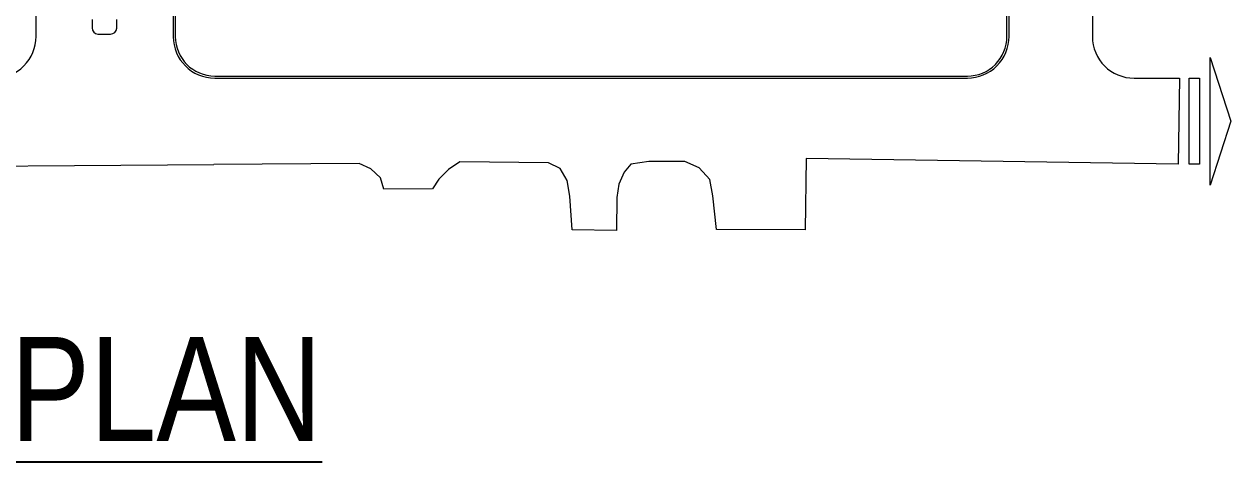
# Model space of a CAD drawing. Header units: millimetres. Extents: x 379264 to 1158416, y -283062 to 356890.
# Drawn here: x 725592 to 727908, y -23979 to -23138 of the extents above; entities that cross this region are included whole.
import ezdxf

# ---------------------------------------------------------------- set-up
doc = ezdxf.new("R2010")
doc.units = ezdxf.units.MM
doc.linetypes.add('BLOCK A - CHI TIET THANG 2$0$Center101', pattern=[13, 10, -1, 1, -1])
for name, color, linetype in [('BLOCK A - CHI TIET THANG 2$0$Basement Grid Line', 250, 'BLOCK A - CHI TIET THANG 2$0$Center101'), ('BLOCK A - CHI TIET THANG 2$0$Dim 50', 1, 'Continuous'), ('BLOCK A - CHI TIET THANG 2$0$DnW', 20, 'Continuous')]:
    doc.layers.add(name, color=color, linetype=linetype)
doc.layers.add('keyplan TANG 1$0$Hatch vat lieu', color=250, linetype='Continuous', lineweight=5)
doc.layers.add('keyplan TANG 1$0$Net Thay khac', color=250, linetype='Continuous', lineweight=15)
doc.styles.add('BLOCK A - CHI TIET THANG 2$0$VNI-HelveC', font='VHELVCN_0.TTF')

# ---------------------------------------------------------------- blocks, each defined once
blk = doc.blocks.new('keyplan TANG 1')
at = {"layer": 'keyplan TANG 1$0$Hatch vat lieu'}
blk.add_lwpolyline([(31332.6, 66150, 0.41421356), (29532.7, 64350), (29532.7, 56321, 0.19891018), (31231.5, 52219.8), (35712.6, 47738.7, -0.19893092), (37528.5, 43354.2), (37527.6, 30734.4, -0.19889394), (35711.6, 26350.8), (31231.7, 21871, 0.19891468), (29533, 17769.7), (29533.2, -14000, 0.41421164), (33333.2, -17800), (105549.8, -17800, 0.4142149), (109349.8, -14000), (109349.6, 42637.1, 0.19891179), (107650.8, 46738.3), (103168.9, 51220.3, -0.19889394), (101352.9, 55603.9), (101352, 67603.4, -0.19893092), (103167.9, 71987.9)], format="xyb", dxfattribs=at)
at = {"layer": 'keyplan TANG 1$0$Hatch vat lieu', "flags": 128}
blk.add_lwpolyline([(21549.7, -12365.6), (21549.7, -13165.8, 0.39425646), (22104.3, -13762.2), (23322, -13765.6, 0.3907315), (23918.7, -13210.3), (23922.1, -12364.8)], format="xyb", dxfattribs=at)
at = {"layer": 'keyplan TANG 1$0$Net Thay khac'}
for points in [[(117549, 168266.8), (117549.8, -14005.5, 0.41421223), (121549.8, -18005.4), (125899.8, -18005.4), (125774.5, -26262.7), (90092.3, -25721.2), (89988.4, -32572.3), (81465.4, -32544.2), (81119.3, -29299.3), (80820.7, -27754.9), (79808, -26635), (78427.5, -26002.8), (74977.4, -25997.4), (73259.3, -26270.5), (72629.6, -27034.3), (72115.2, -28182.8), (71917.6, -29481.4), (71871.8, -32634.7), (67611.5, -32585.6), (67409.1, -29354.6), (67134.4, -27827.5), (66478, -26690.3), (65338.1, -26127.7), (56847, -26042.7), (55746.8, -26786.2), (54842.7, -27721.3), (54226.4, -28641.8), (49551.8, -28681.7), (49222.4, -27587.4), (48288.6, -26730.1), (47178.2, -26218.4), (33229.5, -26313.7)], [(31332.6, 66350, 0.41421356), (29332.7, 64350), (29332.7, 56321, 0.19891018), (31090.1, 52078.4), (35571.1, 47597.3, -0.19893092), (37328.5, 43354.2), (37327.6, 30734.5, -0.19889394), (35570.2, 26492.2), (31090.3, 22012.4, 0.19891468), (29333, 17769.7), (29333.2, -14000, 0.41421164), (33333.2, -18000), (105549.8, -18000, 0.4142149), (109549.8, -14000), (109549.6, 42637.1, 0.19891179), (107792.2, 46879.8), (103310.3, 51361.7, -0.19889394), (101552.9, 55603.9), (101552, 67603.5, -0.19893092), (103309.3, 71846.5)]]:
    blk.add_lwpolyline(points, format="xyb", dxfattribs=at)
blk.add_lwpolyline([(16178, -12000.9), (-97129.7, -11995.9), (-97129.7, -13996.1, 0.41420078), (-93129.8, -17996.1), (12177.8, -18000.7, 0.41422634), (16178, -14000.7)], format="xyb", close=True, dxfattribs=at)
for points in [[(130837.2, -22134.1), (128837.2, -28278.9), (128837.2, -16005.4)], [(127837.2, -18005.4), (127837.2, -26278.9), (126837.2, -26278.9), (126837.2, -18005.4)]]:
    blk.add_lwpolyline(points, close=True, dxfattribs=at)
blk.add_lwpolyline([(-102599.4, -26800.2), (-38126.7, -26672.4), (-37013, -27185.8), (-36117.2, -27901.6), (-35587.7, -28655.6), (-29852.8, -28710.4), (-29254.7, -27790.5), (-28286.1, -26942.8), (-27266.8, -26493.1), (-12862.4, -26431.5), (-11822, -26915.1), (-11045.1, -27785.7), (-10614.7, -28735.5), (-5048.2, -28776.3), (-4450.1, -27856.5), (-3481.6, -27008.8), (-2462.2, -26559.1), (33229.5, -26313.7)], dxfattribs=at)
blk = doc.blocks.new('A$C70971DB5')
at = {"layer": 'BLOCK A - CHI TIET THANG 2$0$DnW', "xscale": 0.02, "yscale": 0.02, "zscale": 0.02}
blk.add_blockref('keyplan TANG 1', (-344.3, 957.5), dxfattribs=at)
at = {"layer": 'BLOCK A - CHI TIET THANG 2$0$Dim 50', "color": 3, "insert": (0, 0), "char_height": 200, "attachment_point": 5, "style": 'BLOCK A - CHI TIET THANG 2$0$VNI-HelveC', "bg_fill": 3, "box_fill_scale": 1.1, "bg_fill_color": 256, "bg_fill_true_color": 13158600, "bg_fill_transparency": 0}
blk.add_mtext('\\A1;{\\LKEYPLAN}', dxfattribs=at)

msp = doc.modelspace()

# ---------------------------------------------------------------- block references
at = {"layer": 'BLOCK A - CHI TIET THANG 2$0$Basement Grid Line'}
msp.add_blockref('A$C70971DB5', (725635.45, -23839.35), dxfattribs=at)

doc.saveas('drawing.dxf')
